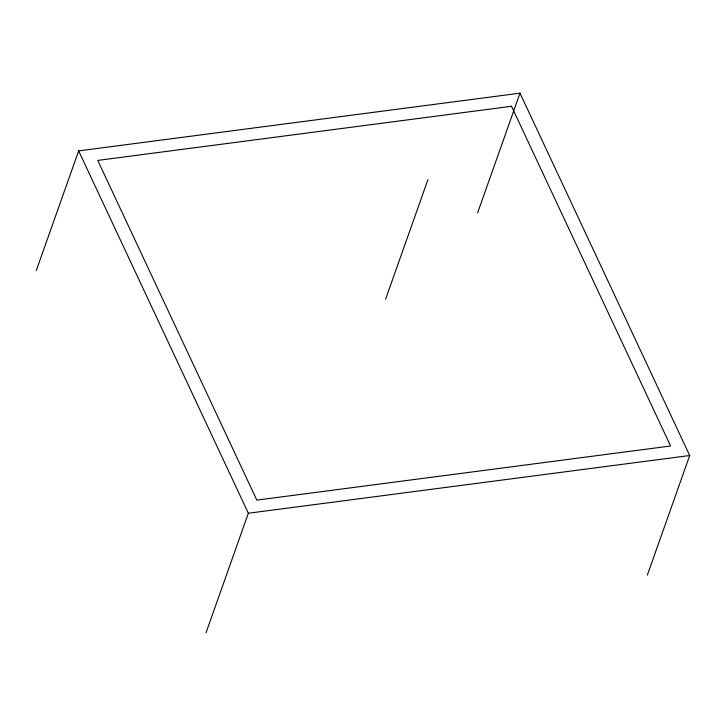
<?xml version="1.0" encoding="UTF-8"?>
<svg xmlns="http://www.w3.org/2000/svg" width="726" height="726" viewBox="0 0 726 726"><rect width="100%" height="100%" fill="white"/><g stroke="black" fill="none" stroke-linecap="round" stroke-linejoin="round"><path stroke-width="1.09" d="M36.3 270.48L78.653 150.89L519.997 93.164L689.7 455.52L647.347 575.11M206.002 632.836L248.346 513.246L78.653 150.89M385.588 299.221L427.941 179.621M477.654 212.754L519.997 93.164M248.346 513.246L689.7 455.52M511.512 106.286L97.747 160.41L256.841 500.114L670.606 446L511.512 106.286"/></g></svg>
